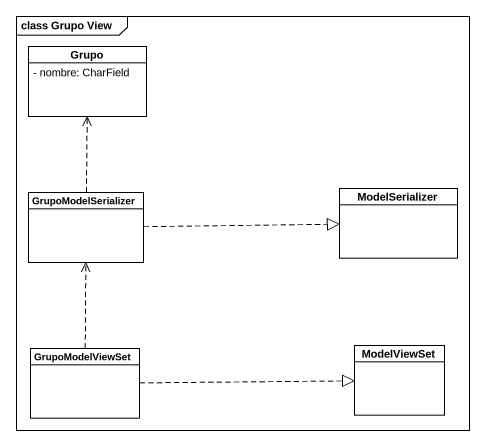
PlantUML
@startuml
mainframe class Grupo View
hide circle
hide empty members
skinparam classAttributeIconSize 0
class Grupo {
  - nombre: CharField
}
class GrupoModelSerializer
class ModelSerializer
class GrupoModelViewSet
class ModelViewSet
GrupoModelSerializer .up.> Grupo
GrupoModelSerializer .right.|> ModelSerializer
GrupoModelViewSet .up.> GrupoModelSerializer
GrupoModelViewSet .right.|> ModelViewSet
@enduml
